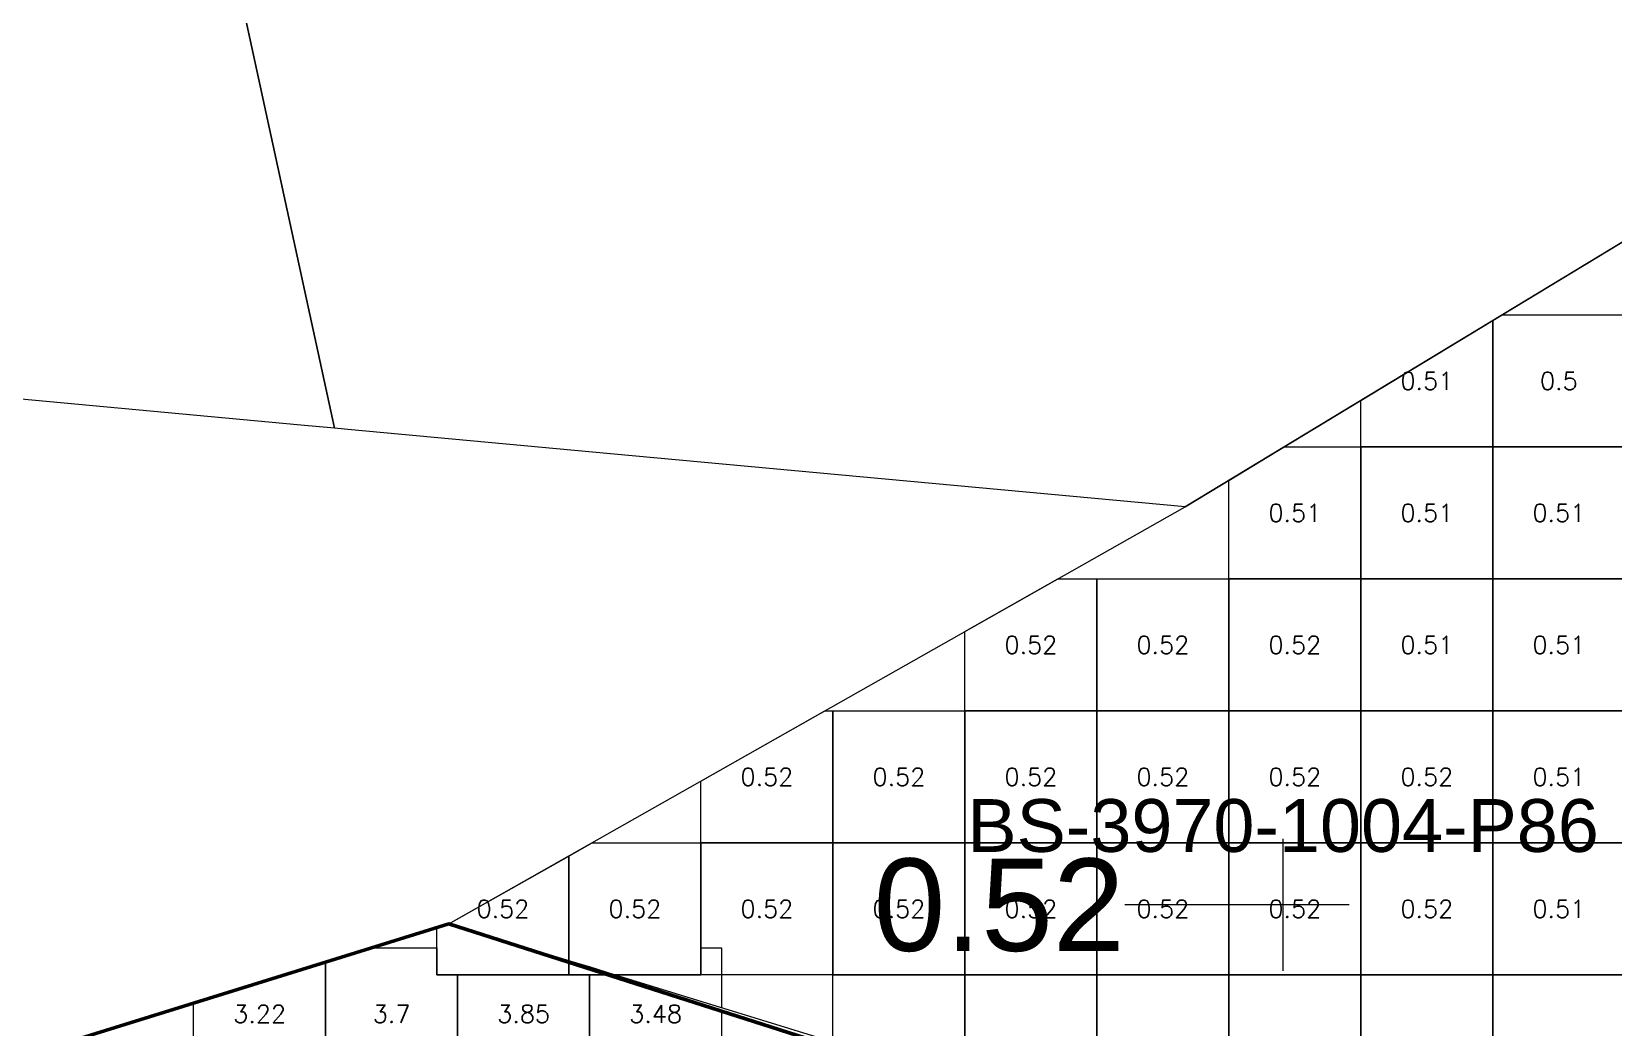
# Model space of a CAD drawing. Header units: inches. Extents: x 469775 to 470079, y 4349683 to 4349873.
# Drawn here: x 469834.14 to 469846.12, y 4349777.09 to 4349784.63 of the extents above; entities that cross this region are included whole.
import ezdxf
from ezdxf.enums import TextEntityAlignment as Align

# ---------------------------------------------------------------- set-up
doc = ezdxf.new("R2010")
doc.units = ezdxf.units.IN
doc.header["$MEASUREMENT"] = 0
for name, color, linetype, lineweight in [('0.500-1.000', 7, 'Continuous', 0), ('1.000-1.500', 7, 'Continuous', 0), ('点', 7, 'Continuous', 0), ('爆区方格网', 7, 'Continuous', 0), ('线条', 7, 'Continuous', 0), ('钻孔', 7, 'Continuous', 0)]:
    doc.layers.add(name, color=color, linetype=linetype, lineweight=lineweight)
doc.styles.add('3dmine_textStyle_1', font='txt.shx', dxfattribs={"height": 1, "bigfont": 'gbcbig.shx'})
doc.styles.add('3dmine_textStyle_2', font='arial.ttf', dxfattribs={"height": 1})

msp = doc.modelspace()

# ---------------------------------------------------------------- hatches: boundary and pattern name
at = {"layer": '钻孔', "linetype": 'Continuous', "lineweight": 0, "extrusion": (0, 1, 0)}
msp.add_hatch(color=4, dxfattribs=at).paths.add_polyline_path([(-469844.62, 3960.25), (-469843.62, 3960.25), (-469843.62, 3972.25), (-469844.62, 3972.25)], flags=0)

# ---------------------------------------------------------------- linework, layer by layer
at = {"color": 4, "linetype": 'Continuous', "lineweight": 0, "elevation": 1987.297}
msp.add_lwpolyline([(469837.3, 4349777.874), (469842.878, 4349781.034), (469847.681, 4349783.943), (469855.547, 4349787.292), (469859.965, 4349786.419), (469865.187, 4349784.317), (469869.485, 4349784.222), (469872.956, 4349784.858), (469874.58, 4349781.706), (469870.408, 4349779.03), (469874.262, 4349774.922), (469876.69, 4349772.16), (469874.272, 4349770.414), (469866.414, 4349769.254), (469861.845, 4349771.213), (469856.754, 4349771.099), (469852.439, 4349771.326), (469850.168, 4349770.343), (469847.292, 4349769.245), (469845.59, 4349771.971), (469846.044, 4349775.075), (469840.744, 4349776.814), (469837.3, 4349777.874), (469837.3, 4349777.874)], dxfattribs=at)
at = {"color": 5, "linetype": 'Continuous', "lineweight": 50, "elevation": 1987.297}
msp.add_lwpolyline([(469817.208, 4349769.309), (469828.454, 4349775.127), (469837.3, 4349777.874), (469846.044, 4349775.075), (469845.59, 4349771.971), (469847.292, 4349769.245), (469850.168, 4349770.343), (469852.439, 4349771.326), (469856.754, 4349771.099), (469861.845, 4349771.213), (469866.414, 4349769.254), (469864.214, 4349766.26), (469858.315, 4349764.574), (469853.994, 4349765.649), (469852.242, 4349767.401), (469842.005, 4349764.839), (469836.359, 4349766.411), (469832.229, 4349766.357), (469826.099, 4349763.33), (469820.476, 4349762.487), (469821.961, 4349767.803), (469817.208, 4349769.309), (469817.208, 4349769.309)], dxfattribs=at)
at = {"layer": '0.500-1.000'}
msp.add_lwpolyline([(469846.125, 4349784.802), (469847.681, 4349783.943), (469846.853, 4349783.442), (469842.878, 4349781.034), (469838.523, 4349781.437), (469836.534, 4349781.621), (469836.433, 4349781.63), (469836.417, 4349781.702), (469835.502, 4349785.924)], dxfattribs=at)
at = {"layer": '1.000-1.500'}
msp.add_lwpolyline([(469836.177, 4349781.654), (469830.523, 4349782.177), (469830.523, 4349782.177), (469829.511, 4349782.114), (469828.663, 4349782.061), (469828.355, 4349783.26), (469828.355, 4349783.26), (469828.126, 4349784.148), (469828.126, 4349784.148), (469826.738, 4349789.546), (469828.501, 4349790.032), (469830.688, 4349788.666), (469830.688, 4349788.666), (469830.688, 4349788.666), (469832.886, 4349787.119), (469835.013, 4349788.178), (469835.502, 4349785.924), (469836.417, 4349781.702), (469836.417, 4349781.702), (469836.433, 4349781.63), (469836.177, 4349781.654)], close=True, dxfattribs=at)
at = {"layer": '点', "color": 4, "linetype": 'Continuous', "lineweight": 0, "elevation": 3972.25}
for points in [[(469843.62, 4349777.52), (469843.62, 4349778.52)], [(469844.12, 4349778.02), (469843.12, 4349778.02)]]:
    msp.add_lwpolyline(points, dxfattribs=at)
at = {"layer": '爆区方格网', "color": 4, "linetype": 'Continuous', "lineweight": 0}
for points, elevation in [([(469845.209, 4349781.488), (469844.209, 4349781.488), (469844.209, 4349781.84), (469845.209, 4349782.446), (469845.209, 4349781.488)], 3972.21), ([(469846.209, 4349781.488), (469845.209, 4349781.488), (469845.209, 4349782.446), (469845.279, 4349782.488), (469846.209, 4349782.488), (469846.209, 4349781.488)], 3972.21), ([(469844.209, 4349780.488), (469843.209, 4349780.488), (469843.209, 4349781.235), (469843.628, 4349781.488), (469844.209, 4349781.488), (469844.209, 4349780.488)], 3972.21), ([(469845.209, 4349780.488), (469844.209, 4349780.488), (469844.209, 4349781.488), (469845.209, 4349781.488), (469845.209, 4349780.488)], 3972.21), ([(469846.209, 4349780.488), (469845.209, 4349780.488), (469845.209, 4349781.488), (469846.209, 4349781.488), (469846.209, 4349780.488)], 3972.21), ([(469843.209, 4349779.488), (469842.209, 4349779.488), (469842.209, 4349780.488), (469843.209, 4349780.488), (469843.209, 4349779.488)], 3972.21), ([(469844.209, 4349779.488), (469843.209, 4349779.488), (469843.209, 4349780.488), (469844.209, 4349780.488), (469844.209, 4349779.488)], 3972.21), ([(469845.209, 4349779.488), (469844.209, 4349779.488), (469844.209, 4349780.488), (469845.209, 4349780.488), (469845.209, 4349779.488)], 3972.21), ([(469846.209, 4349779.488), (469845.209, 4349779.488), (469845.209, 4349780.488), (469846.209, 4349780.488), (469846.209, 4349779.488)], 3972.21), ([(469843.209, 4349778.488), (469842.209, 4349778.488), (469842.209, 4349779.488), (469843.209, 4349779.488), (469843.209, 4349778.488)], 3972.21), ([(469844.209, 4349778.488), (469843.209, 4349778.488), (469843.209, 4349779.488), (469844.209, 4349779.488), (469844.209, 4349778.488)], 3972.21), ([(469845.209, 4349778.488), (469844.209, 4349778.488), (469844.209, 4349779.488), (469845.209, 4349779.488), (469845.209, 4349778.488)], 3972.21), ([(469846.209, 4349778.488), (469845.209, 4349778.488), (469845.209, 4349779.488), (469846.209, 4349779.488), (469846.209, 4349778.488)], 3972.21), ([(469843.209, 4349777.488), (469842.209, 4349777.488), (469842.209, 4349778.488), (469843.209, 4349778.488), (469843.209, 4349777.488)], 3972.21), ([(469844.209, 4349777.488), (469843.209, 4349777.488), (469843.209, 4349778.488), (469844.209, 4349778.488), (469844.209, 4349777.488)], 3972.21), ([(469845.209, 4349777.488), (469844.209, 4349777.488), (469844.209, 4349778.488), (469845.209, 4349778.488), (469845.209, 4349777.488)], 3972.21), ([(469846.209, 4349777.488), (469845.209, 4349777.488), (469845.209, 4349778.488), (469846.209, 4349778.488), (469846.209, 4349777.488)], 3972.21), ([(469838.366, 4349777.533), (469838.366, 4349777.533), (469838.209, 4349777.583), (469837.864, 4349777.693), (469837.864, 4349777.693), (469838.366, 4349777.533)], 3972.82), ([(469838.372, 4349777.546), (469838.372, 4349777.546), (469838.209, 4349777.594), (469837.887, 4349777.693), (469837.887, 4349777.693), (469838.372, 4349777.546)], 3972.82), ([(469839.366, 4349777.238), (469838.554, 4349777.488), (469838.372, 4349777.546), (469838.372, 4349777.546), (469838.554, 4349777.488), (469839.209, 4349777.488), (469839.209, 4349777.693), (469839.366, 4349777.693), (469839.366, 4349777.238)], 3972.82), ([(469844.209, 4349776.488), (469843.209, 4349776.488), (469843.209, 4349777.488), (469844.209, 4349777.488), (469844.209, 4349776.488)], 3972.21), ([(469845.209, 4349776.488), (469844.209, 4349776.488), (469844.209, 4349777.488), (469845.209, 4349777.488), (469845.209, 4349776.488)], 3972.21), ([(469846.209, 4349776.488), (469845.209, 4349776.488), (469845.209, 4349777.488), (469846.209, 4349777.488), (469846.209, 4349776.488)], 3972.21)]:
    msp.add_lwpolyline(points, dxfattribs=dict(at, elevation=elevation))
at = {"layer": '爆区方格网', "color": 4, "linetype": 'Continuous', "lineweight": 0, "true_color": 0x00ffff, "elevation": 3972.21}
for points in [[(469842.209, 4349779.488), (469841.209, 4349779.488), (469841.209, 4349780.089), (469841.914, 4349780.488), (469842.209, 4349780.488), (469842.209, 4349779.488)], [(469840.209, 4349778.488), (469839.209, 4349778.488), (469839.209, 4349778.956), (469840.149, 4349779.488), (469840.209, 4349779.488), (469840.209, 4349778.488)], [(469841.209, 4349778.488), (469840.209, 4349778.488), (469840.209, 4349779.488), (469841.209, 4349779.488), (469841.209, 4349778.488)], [(469842.209, 4349778.488), (469841.209, 4349778.488), (469841.209, 4349779.488), (469842.209, 4349779.488), (469842.209, 4349778.488)], [(469839.209, 4349777.488), (469838.554, 4349777.488), (469838.209, 4349777.594), (469838.209, 4349778.389), (469838.384, 4349778.488), (469839.209, 4349778.488), (469839.209, 4349777.488)], [(469840.209, 4349777.488), (469839.209, 4349777.488), (469839.209, 4349778.488), (469840.209, 4349778.488), (469840.209, 4349777.488)], [(469841.209, 4349777.488), (469840.209, 4349777.488), (469840.209, 4349778.488), (469841.209, 4349778.488), (469841.209, 4349777.488)], [(469842.209, 4349777.488), (469841.209, 4349777.488), (469841.209, 4349778.488), (469842.209, 4349778.488), (469842.209, 4349777.488)], [(469838.209, 4349777.594), (469837.3, 4349777.874), (469838.209, 4349777.583), (469838.209, 4349777.488), (469837.209, 4349777.488), (469837.209, 4349777.846), (469837.3, 4349777.874), (469838.209, 4349778.389), (469838.209, 4349777.594)], [(469838.505, 4349777.488), (469838.209, 4349777.488), (469838.209, 4349777.583), (469838.505, 4349777.488)], [(469841.209, 4349776.662), (469840.744, 4349776.814), (469840.209, 4349776.979), (469840.209, 4349777.488), (469841.209, 4349777.488), (469841.209, 4349776.662)], [(469842.209, 4349776.488), (469841.738, 4349776.488), (469841.209, 4349776.662), (469841.209, 4349777.488), (469842.209, 4349777.488), (469842.209, 4349776.488)], [(469843.209, 4349776.488), (469842.209, 4349776.488), (469842.209, 4349777.488), (469843.209, 4349777.488), (469843.209, 4349776.488)]]:
    msp.add_lwpolyline(points, dxfattribs=at)
at = {"layer": '爆区方格网', "color": 5, "linetype": 'Continuous', "lineweight": 0, "elevation": 3972.82}
for points in [[(469837.209, 4349777.488), (469837.366, 4349777.488), (469837.366, 4349776.693), (469836.366, 4349776.693), (469836.366, 4349777.584), (469836.718, 4349777.693), (469837.209, 4349777.693), (469837.209, 4349777.488)], [(469836.366, 4349776.693), (469835.366, 4349776.693), (469835.366, 4349777.274), (469836.366, 4349777.584), (469836.366, 4349776.693)], [(469838.366, 4349776.693), (469837.366, 4349776.693), (469837.366, 4349777.488), (469838.366, 4349777.488), (469838.366, 4349776.693)], [(469839.366, 4349777.213), (469839.366, 4349776.693), (469838.366, 4349776.693), (469838.366, 4349777.488), (469838.505, 4349777.488), (469838.366, 4349777.533), (469838.366, 4349777.533), (469839.366, 4349777.213)]]:
    msp.add_lwpolyline(points, dxfattribs=at)
at = {"layer": '线条', "color": 4, "linetype": 'Continuous', "lineweight": 0, "elevation": 3972.25}
msp.add_lwpolyline([(469843.62, 4349778.02), (469843.62, 4349778.02), (469843.62, 4349778.02)], dxfattribs=at)
at = {"layer": '钻孔', "color": 4, "linetype": 'Continuous', "lineweight": 0}
for elevation in [3972.25, 3960.25]:
    msp.add_lwpolyline([(469843.62, 4349778.02), (469842.42, 4349778.02)], dxfattribs=dict(at, elevation=elevation))

# ---------------------------------------------------------------- texts
at = {"color": 4, "linetype": 'Continuous', "lineweight": 0, "style": '3dmine_textStyle_1'}
for s, p in [('0.51', (469844.709, 4349781.988, 3972.21)), ('0.5', (469845.709, 4349781.988, 3972.21)), ('0.51', (469843.709, 4349780.988, 3972.21)), ('0.51', (469844.709, 4349780.988, 3972.21)), ('0.51', (469845.709, 4349780.988, 3972.21)), ('0.52', (469842.709, 4349779.988, 3972.21)), ('0.52', (469843.709, 4349779.988, 3972.21)), ('0.51', (469844.709, 4349779.988, 3972.21)), ('0.51', (469845.709, 4349779.988, 3972.21)), ('0.52', (469842.709, 4349778.988, 3972.21)), ('0.52', (469843.709, 4349778.988, 3972.21)), ('0.52', (469844.709, 4349778.988, 3972.21)), ('0.51', (469845.709, 4349778.988, 3972.21)), ('0.52', (469842.709, 4349777.988, 3972.21)), ('0.52', (469843.709, 4349777.988, 3972.21)), ('0.52', (469844.709, 4349777.988, 3972.21)), ('0.51', (469845.709, 4349777.988, 3972.21))]:
    msp.add_text(s, height=0.1333, dxfattribs=at).set_placement(p, align=Align.MIDDLE_CENTER)
at = {"color": 4, "linetype": 'Continuous', "lineweight": 0, "true_color": 0x00ffff, "style": '3dmine_textStyle_1'}
for p in [(469841.709, 4349779.988, 3972.21), (469839.709, 4349778.988, 3972.21), (469840.709, 4349778.988, 3972.21), (469841.709, 4349778.988, 3972.21), (469837.709, 4349777.988, 3972.21), (469838.709, 4349777.988, 3972.21), (469839.709, 4349777.988, 3972.21), (469840.709, 4349777.988, 3972.21), (469841.709, 4349777.988, 3972.21)]:
    msp.add_text('0.52', height=0.1333, dxfattribs=at).set_placement(p, align=Align.MIDDLE_CENTER)
at = {"color": 5, "linetype": 'Continuous', "lineweight": 0, "style": '3dmine_textStyle_1'}
for s, p in [('3.22', (469835.866, 4349777.193, 3972.82)), ('3.7', (469836.866, 4349777.193, 3972.82)), ('3.85', (469837.866, 4349777.193, 3972.82)), ('3.48', (469838.866, 4349777.193, 3972.82))]:
    msp.add_text(s, height=0.1333, dxfattribs=at).set_placement(p, align=Align.MIDDLE_CENTER)
at = {"layer": '钻孔', "color": 138, "linetype": 'Continuous', "lineweight": 0, "true_color": 0x004c4c, "style": '3dmine_textStyle_2'}
msp.add_text('BS-3970-1004-P86', height=0.4, dxfattribs=at).set_placement((469843.62, 4349778.42, 3972.25), align=Align.CENTER)
at = {"layer": '钻孔', "color": 4, "linetype": 'Continuous', "lineweight": 0, "true_color": 0x00ffff, "style": '3dmine_textStyle_2'}
msp.add_text('0.52', height=0.7, dxfattribs=at).set_placement((469842.42, 4349778.02, 3966.25), align=Align.MIDDLE_RIGHT)

doc.saveas('drawing.dxf')
